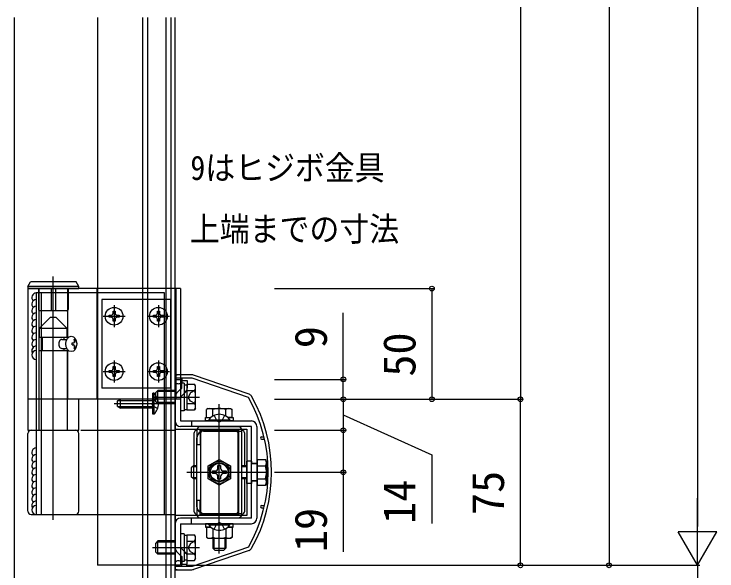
# Model space of a CAD drawing. Units: millimetres, scale not verified. Extents: x -875 to 875, y -1304 to 1298.
# Drawn here: x -616.7 to -299.2, y -63.1 to 188.5 of the extents above; entities that cross this region are included whole.
import ezdxf
from ezdxf.enums import TextEntityAlignment as Align

# ---------------------------------------------------------------- set-up
doc = ezdxf.new("R2010")
doc.units = ezdxf.units.MM
doc.header["$LTSCALE"] = 6
for name, color, linetype in [('0-2_USER1', 3, 'Continuous'), ('0-5_YKK_12', 2, 'Continuous'), ('0-6_YKK_13', 4, 'Continuous'), ('0-8_YKK_D', 6, 'Continuous')]:
    doc.layers.add(name, color=color, linetype=linetype)
doc.styles.add('ＭＳ ゴシック', font='')
doc.styles.get('ＭＳ ゴシック').set_extended_font_data('MS Gothic')

msp = doc.modelspace()

# ---------------------------------------------------------------- linework, layer by layer
at = {"layer": '0-5_YKK_12'}
for p, q in [((-579, 187), (-579, -60.5)), ((-544, -103), (-544, 187)), ((-544, -60.5), (-579, -60.5))]:
    msp.add_line(p, q, dxfattribs=at)
at = {"layer": '0-6_YKK_13'}
for p, q in [((-616.7, 187), (-616.7, -128.5)), ((-558.6, -128.5), (-558.6, 187)), ((-556.3, -128.5), (-556.3, 187)), ((-548, -128.5), (-548, 187)), ((-545.7, -128.5), (-545.7, 187)), ((-599, -40), (-599, 70)), ((-610.5, 65.5), (-609.345, 67.5)), ((-588.655, 67.5), (-609.345, 67.5)), ((-587.5, 65.5), (-588.655, 67.5)), ((-610.5, 65.5), (-610.5, 64.5)), ((-587.5, 65.5), (-610.5, 65.5)), ((-610.5, 64.5), (-610.5, 14.5)), ((-579, 64.5), (-610.5, 64.5)), ((-605.7, 64.5), (-605.7, 55)), ((-605.5, 64.5), (-605.5, 14.5)), ((-600, 64.5), (-600, 54.5)), ((-598, 64.5), (-598, 54.5)), ((-592.5, 64.5), (-592.5, 42.132)), ((-592.3, 64.5), (-592.3, 55)), ((-579.3, 64.5), (-579.3, 14.5)), ((-604.4, 62.5), (-604.4, -37.5)), ((-546, 59.5), (-577, 59.5)), ((-577, 59.5), (-577, 19.5)), ((-546, 59.5), (-546, 19.5)), ((-592.8, 54.5), (-605.2, 54.5)), ((-571.5, 57), (-571.5, 47)), ((-551.5, 57), (-551.5, 47)), ((-605.35, 46.5), (-600.35, 51.5)), ((-597.65, 51.5), (-600.35, 51.5)), ((-592.65, 46.5), (-597.65, 51.5)), ((-576.5, 52), (-566.5, 52)), ((-572.85, 51.55), (-573.75, 51.55)), ((-556.5, 52), (-546.5, 52)), ((-552.85, 51.55), (-553.75, 51.55)), ((-604, 42.5), (-604, 36.5)), ((-595.111, 41.5), (-592.899, 41.5)), ((-594, 41.5), (-594, 42.5)), ((-589.502, 41.6), (-588.908, 41.6)), ((-590.522, 39.92), (-589.928, 39.92)), ((-590.522, 39.08), (-589.928, 39.08)), ((-595.111, 37.5), (-592.899, 37.5)), ((-594, 36.5), (-594, 37.5)), ((-592.5, 36.868), (-592.5, 14.5)), ((-589.502, 37.4), (-588.908, 37.4)), ((-571.5, 32), (-571.5, 22)), ((-551.5, 32), (-551.5, 22)), ((-576.5, 27), (-566.5, 27)), ((-572.85, 26.55), (-573.75, 26.55)), ((-556.5, 27), (-546.5, 27)), ((-552.85, 26.55), (-553.75, 26.55)), ((-544, 25.5), (-543, 25.5)), ((-536.251, 24), (-544, 24)), ((-544, 4.7), (-544, 23.5)), ((-544, 23.5), (-541.5, 23.5)), ((-541.5, 23.5), (-541.5, 4.7)), ((-541, 24), (-541, 22.177)), ((-538.5, 23), (-538.5, 19.5)), ((-510.8, 15.266), (-536.251, 24)), ((-510.491, 16.746), (-535.683, 25.391)), ((-546, 19.5), (-577, 19.5)), ((-541.5, 21.75), (-541.5, 9.25)), ((-539.9, 21.75), (-541.5, 21.75)), ((-539.9, 21.75), (-539.9, 9.25)), ((-539.9, 21.075), (-538.7, 21.075)), ((-538.7, 21.274), (-535.147, 21.274)), ((-534.7, 20.5), (-535.147, 21.274)), ((-534.7, 10.5), (-534.7, 20.5)), ((-554, 7.75), (-554, 17.25)), ((-544, 17.96), (-552.24, 17.96)), ((-551.7, 12.5), (-551.7, 18.5)), ((-541.5, 15.464), (-539.232, 17.732)), ((-538.7, 18.387), (-535.147, 18.387)), ((-610.5, 14.5), (-610.5, 0.5)), ((-570, 13.8), (-568.6, 14.5)), ((-570, 11.2), (-570, 13.8)), ((-554, 13.846), (-569.909, 13.846)), ((-554, 14.5), (-568.6, 14.5)), ((-554.2, 15.5), (-532.948, 15.5)), ((-544, 13.04), (-552.24, 13.04)), ((-550, 12.5), (-571.5, 12.5)), ((-570, 11.2), (-568.6, 10.5)), ((-554, 11.154), (-569.909, 11.154)), ((-539.9, 9.925), (-538.7, 9.925)), ((-538.7, 12.613), (-535.147, 12.613)), ((-534.7, 10.5), (-535.147, 9.726)), ((-529, 10.3), (-529.774, 9.853)), ((-529.774, 6.3), (-529.774, 9.853)), ((-529, 10.3), (-519, 10.3)), ((-526.887, 6.927), (-526.887, 9.853)), ((-524, -55.2), (-524, 12.3)), ((-521.113, 6.927), (-521.113, 9.853)), ((-519, 10.3), (-518.226, 9.853)), ((-518.226, 6.3), (-518.226, 9.853)), ((-553.491, 7.75), (-554, 7.75)), ((-539.9, 9.25), (-541.5, 9.25)), ((-541.5, 4.7), (-509.5, 4.7)), ((-536.62, 4.7), (-536.62, 2.2)), ((-528.75, 5.209), (-528.75, 4.7)), ((-528.75, 4.7), (-519.25, 4.7)), ((-518.226, 6.3), (-520.231, 6.3)), ((-586.5, 0.5), (-544, 0.5)), ((-544, 1), (-511.5, 1)), ((-509.5, 2.2), (-541.5, 2.2)), ((-534.1, 0.6), (-534.1, -5.9)), ((-515.4, 2.1), (-532.6, 2.1)), ((-532.6, 0.6), (-515.4, 0.6)), ((-532.6, -0.302), (-532.6, 0.6)), ((-515.4, 0.5), (-532.6, 0.5)), ((-531.1, 0.1), (-513.9, 0.1)), ((-515.4, 0.6), (-515.4, 0.1)), ((-513.9, -37.6), (-513.9, 0.6)), ((-509.5, -39.2), (-509.5, 2.2)), ((-507, 2.2), (-507, -39.2)), ((-610.5, -36), (-610.5, -1)), ((-587.5, -36), (-587.5, -1)), ((-535.5, -1), (-535.5, -15.5)), ((-534.1, -34.1), (-534.1, -2.9)), ((-532.6, -0.302), (-532.6, -5.9)), ((-532.5, -1), (-532.5, -36)), ((-515.5, -36), (-515.5, -1)), ((-512.5, -15.5), (-512.5, -1)), ((-504.9, -2.5), (-503.795, -2.5)), ((-534.1, -5.9), (-532.6, -5.9)), ((-504.9, -3.5), (-503.563, -3.5)), ((-535.7, -15.5), (-535.7, -21.5)), ((-529, -15.613), (-524, -12.726)), ((-529, -21.387), (-529, -15.613)), ((-524.6, -15.35), (-523.4, -15.35)), ((-524.6, -16.587), (-524.6, -15.35)), ((-524, -12.726), (-519, -15.613)), ((-523.4, -15.35), (-523.4, -16.587)), ((-511.5, -15.5), (-513.9, -15.5)), ((-511.5, -23.5), (-511.5, -13.5)), ((-509.5, -13.5), (-511.5, -13.5)), ((-509.5, -13.5), (-509.5, -14.6)), ((-507, -14.5), (-509.5, -14.5)), ((-506.7, -22.4), (-506.7, -14.6)), ((-506.7, -15.613), (-503.147, -15.613)), ((-502.7, -13.5), (-503.147, -12.726)), ((-502.7, -13.5), (-502.7, -23.5)), ((-538.7, -18.5), (-502.7, -18.5)), ((-534.1, -16.04), (-536.24, -16.04)), ((-527.15, -19.1), (-527.15, -17.9)), ((-527.15, -17.9), (-525.912, -17.9)), ((-522.087, -17.9), (-520.85, -17.9)), ((-520.85, -17.9), (-520.85, -19.1)), ((-511.5, -16.04), (-513.9, -16.04)), ((-534.1, -20.96), (-536.24, -20.96)), ((-535.5, -21.5), (-535.5, -36)), ((-525.912, -19.1), (-527.15, -19.1)), ((-524.6, -21.65), (-524.6, -20.412)), ((-523.4, -21.65), (-524.6, -21.65)), ((-523.4, -20.412), (-523.4, -21.65)), ((-520.85, -19.1), (-522.087, -19.1)), ((-511.5, -20.96), (-513.9, -20.96)), ((-511.5, -21.5), (-513.9, -21.5)), ((-512.5, -36), (-512.5, -21.5)), ((-506.7, -21.387), (-503.147, -21.387)), ((-509.5, -23.5), (-511.5, -23.5)), ((-509.5, -22.4), (-509.5, -23.5)), ((-507, -22.5), (-509.5, -22.5)), ((-506.7, -24.274), (-503.147, -24.274)), ((-502.7, -23.5), (-503.147, -24.274)), ((-534.1, -31.1), (-532.6, -31.1)), ((-534.1, -31.1), (-534.1, -37.6)), ((-504.9, -33.5), (-503.563, -33.5)), ((-504.9, -34.5), (-503.795, -34.5)), ((-609, -37.5), (-586.5, -37.5)), ((-586.5, -37.5), (-544, -37.5)), ((-532.6, -37.5), (-515.4, -37.5)), ((-532.6, -37.6), (-515.4, -37.6)), ((-531.1, -37.1), (-513.9, -37.1)), ((-509.5, -39.2), (-541.5, -39.2)), ((-536.62, -41.7), (-536.62, -39.2)), ((-532.6, -39.1), (-515.4, -39.1)), ((-541.5, -41.7), (-541.5, -60.5)), ((-541.5, -41.7), (-509.5, -41.7)), ((-528.75, -42.209), (-528.75, -41.7)), ((-528.75, -41.7), (-519.25, -41.7)), ((-526.887, -43.927), (-526.887, -47.853)), ((-521.113, -43.927), (-521.113, -47.853)), ((-518.226, -43.3), (-520.231, -43.3)), ((-541.5, -46.25), (-541.5, -58.75)), ((-539.9, -46.25), (-541.5, -46.25)), ((-539.9, -46.25), (-539.9, -58.75)), ((-539.9, -46.925), (-538.7, -46.925)), ((-538.7, -46.726), (-535.147, -46.726)), ((-534.7, -47.5), (-535.147, -46.726)), ((-534.7, -57.5), (-534.7, -47.5)), ((-544, -50.04), (-552.24, -50.04)), ((-551.7, -55.5), (-551.7, -49.5)), ((-538.7, -49.613), (-535.147, -49.613)), ((-526.46, -48.3), (-526.46, -53.24)), ((-521.54, -48.3), (-521.54, -53.24)), ((-554.2, -52.5), (-532.948, -52.5)), ((-541.5, -52.464), (-539.232, -54.732)), ((-510.8, -52.266), (-536.251, -61)), ((-510.491, -53.746), (-535.683, -62.391)), ((-527, -52.7), (-521, -52.7)), ((-544, -54.96), (-552.24, -54.96)), ((-538.7, -55.387), (-535.147, -55.387)), ((-538.5, -60), (-538.5, -56.5)), ((-539.9, -58.75), (-541.5, -58.75)), ((-541, -61), (-541, -59.177)), ((-539.9, -58.075), (-538.7, -58.075)), ((-534.7, -57.5), (-535.147, -58.274)), ((-536.251, -61), (-544, -61)), ((-544, -62.5), (-536.335, -62.5)), ((-543, -62.5), (-544, -62.5))]:
    msp.add_line(p, q, dxfattribs=at)
for points in [[(-610.5, 64.5), (-587.5, 64.5), (-587.5, 65.5)], [(-541.5, 64.5), (-544, 64.5), (-579, 64.5)], [(-543.7, 64.5), (-543.7, 25.5), (-543.7, 14.5)], [(-541.5, 64.5), (-541.5, 25.5), (-541.5, 14.5)], [(-571.95, 53.35), (-571.95, 54.25), (-571.05, 54.25), (-571.05, 53.35)], [(-551.95, 53.35), (-551.95, 54.25), (-551.05, 54.25), (-551.05, 53.35)], [(-573.75, 51.55), (-573.75, 52.45), (-572.85, 52.45)], [(-570.15, 52.45), (-569.25, 52.45), (-569.25, 51.55), (-570.15, 51.55)], [(-553.75, 51.55), (-553.75, 52.45), (-552.85, 52.45)], [(-550.15, 52.45), (-549.25, 52.45), (-549.25, 51.55), (-550.15, 51.55)], [(-571.05, 50.65), (-571.05, 49.75), (-571.95, 49.75), (-571.95, 50.65)], [(-551.05, 50.65), (-551.05, 49.75), (-551.95, 49.75), (-551.95, 50.65)], [(-589.928, 39.92), (-589.812, 39.936), (-589.703, 39.984), (-589.603, 40.062), (-589.518, 40.166), (-589.452, 40.293), (-589.407, 40.439), (-589.386, 40.596), (-589.389, 40.76)], [(-589.389, 38.24), (-589.386, 38.404), (-589.407, 38.561), (-589.452, 38.707), (-589.518, 38.834), (-589.603, 38.938), (-589.703, 39.016), (-589.812, 39.064), (-589.928, 39.08)], [(-588.42, 38.987), (-588.481, 38.938), (-588.576, 38.834), (-588.658, 38.707), (-588.722, 38.561), (-588.769, 38.404), (-588.796, 38.24)], [(-588.795, 40.76), (-588.769, 40.596), (-588.722, 40.439), (-588.658, 40.293), (-588.576, 40.166), (-588.481, 40.062), (-588.42, 40.013)], [(-605.35, 0.5), (-605.35, 36.5), (-592.65, 36.5), (-592.65, 0.5)], [(-571.95, 28.35), (-571.95, 29.25), (-571.05, 29.25), (-571.05, 28.35)], [(-551.95, 28.35), (-551.95, 29.25), (-551.05, 29.25), (-551.05, 28.35)], [(-573.75, 26.55), (-573.75, 27.45), (-572.85, 27.45)], [(-571.05, 25.65), (-571.05, 24.75), (-571.95, 24.75), (-571.95, 25.65)], [(-570.15, 27.45), (-569.25, 27.45), (-569.25, 26.55), (-570.15, 26.55)], [(-553.75, 26.55), (-553.75, 27.45), (-552.85, 27.45)], [(-551.05, 25.65), (-551.05, 24.75), (-551.95, 24.75), (-551.95, 25.65)], [(-550.15, 27.45), (-549.25, 27.45), (-549.25, 26.55), (-550.15, 26.55)], [(-536.335, 25.5), (-544, 25.5), (-544, -62.5)], [(-541, 19.5), (-541, 23), (-538.5, 23)], [(-543.268, 17.232), (-541.5, 19), (-541, 19.5)], [(-538.7, 21.274), (-538.7, 9.726), (-535.147, 9.726)], [(-553.491, 7.75), (-553.491, 17.25), (-554, 17.25)], [(-544, 18.5), (-551.7, 18.5), (-552.7, 17.5)], [(-544, 12.5), (-551.7, 12.5), (-552.7, 13.5), (-552.7, 17.5)], [(-534.7, 18.549), (-537.055, 17.4), (-538.066, 15.5)], [(-610.5, 0.5), (-587.5, 0.5), (-587.5, 14.5)], [(-541.5, 14.5), (-579, 14.5), (-610.5, 14.5)], [(-554, 10.5), (-568.6, 10.5), (-568.6, 14.5)], [(-551.857, 14.65), (-553.917, 13.645), (-554.526, 12.5)], [(-534.7, 12.451), (-537.055, 13.6), (-538.066, 15.5)], [(-551.857, 10.35), (-553.917, 11.355), (-554.526, 12.5)], [(-526.35, 7.2), (-525.145, 4.73), (-524, 4.121)], [(-521.65, 7.2), (-522.855, 4.73), (-524, 4.121)], [(-530.25, 4.7), (-530.25, 6.3), (-527.769, 6.3)], [(-520.231, 6.3), (-517.75, 6.3), (-517.75, 4.7), (-530.25, 4.7)], [(-528.75, 5.209), (-519.25, 5.209), (-519.25, 4.7)], [(-511.5, 1), (-511.5, -38), (-544, -38)], [(-515.4, 0.1), (-515.4, -37.1), (-515.4, -37.6)], [(-534.1, -15.5), (-535.7, -15.5), (-536.7, -16.5), (-536.7, -20.5)], [(-519, -15.613), (-519, -21.387), (-524, -24.274), (-529, -21.387)], [(-506.7, -14.6), (-507, -14.6), (-509.5, -14.6)], [(-506.7, -24.274), (-506.7, -12.726), (-503.147, -12.726)], [(-534.1, -21.5), (-535.7, -21.5), (-536.7, -20.5)], [(-506.7, -22.4), (-507, -22.4), (-509.5, -22.4)], [(-532.6, -37.6), (-532.6, -36.698), (-532.6, -31.1)], [(-526.35, -44.2), (-525.145, -41.73), (-524, -41.121)], [(-521.65, -44.2), (-522.855, -41.73), (-524, -41.121)], [(-541.5, -60.5), (-544, -60.5), (-544, -41.7)], [(-530.25, -41.7), (-530.25, -43.3), (-527.769, -43.3)], [(-520.231, -43.3), (-517.75, -43.3), (-517.75, -41.7), (-530.25, -41.7)], [(-527.769, -43.3), (-529.774, -43.3), (-529.774, -47.853), (-529, -48.3), (-519, -48.3)], [(-528.75, -42.209), (-519.25, -42.209), (-519.25, -41.7)], [(-518.226, -43.3), (-518.226, -47.853), (-519, -48.3)], [(-538.7, -46.726), (-538.7, -58.274), (-535.147, -58.274)], [(-544, -49.5), (-551.7, -49.5), (-552.7, -50.5)], [(-544, -55.5), (-551.7, -55.5), (-552.7, -54.5), (-552.7, -50.5)], [(-534.7, -49.451), (-537.055, -50.6), (-538.066, -52.5)], [(-527, -48.3), (-527, -52.7), (-526, -53.7), (-522, -53.7)], [(-521, -48.3), (-521, -52.7), (-522, -53.7)], [(-534.7, -55.549), (-537.055, -54.4), (-538.066, -52.5)], [(-543.268, -54.232), (-541.5, -56), (-541, -56.5)], [(-541, -56.5), (-541, -60), (-538.5, -60)]]:
    msp.add_lwpolyline(points, dxfattribs=at)
for points in [[(-548.7, -37.5), (-548.7, 62.5), (-606.7, 62.5), (-606.7, -37.5)], [(-592.65, 42.5), (-592.65, 46.5), (-605.35, 46.5), (-605.35, 42.5)]]:
    msp.add_lwpolyline(points, close=True, dxfattribs=at)
for centre, radius in [((-571.5, 52), 4), ((-551.5, 52), 4), ((-571.5, 27), 4), ((-551.5, 27), 4), ((-524, -18.5), 5), ((-524, -18.5), 4.3), ((-524, -18.5), 4)]:
    msp.add_circle(centre, radius, dxfattribs=at)
for centre, radius, start, end in [((-606.7, 60.5), 2, 90, 228.59038), ((-606.7, 57.5), 2, 90, 228.59038), ((-606.7, 54.5), 2, 90, 228.59038), ((-605.2, 55), 0.5, 180, 270), ((-592.8, 55), 0.5, 270, 0), ((-606.7, 51.5), 2, 90, 228.59038), ((-572.85, 53.35), 0.9, 270, 0), ((-572.85, 50.65), 0.9, 0, 90), ((-570.15, 53.35), 0.9, 180, 270), ((-570.15, 50.65), 0.9, 90, 180), ((-552.85, 53.35), 0.9, 270, 0), ((-552.85, 50.65), 0.9, 0, 90), ((-550.15, 53.35), 0.9, 180, 270), ((-550.15, 50.65), 0.9, 90, 180), ((-606.7, 48.5), 2, 90, 228.59038), ((-606.7, 45.5), 2, 90, 228.59038), ((-606.7, 42.5), 2, 90, 228.59038), ((-606.7, 39.5), 2, 90, 228.59038), ((-606.7, 36.5), 2, 90, 210), ((-606.7, 34.5), 2, 90, 270), ((-572.85, 28.35), 0.9, 270, 0), ((-572.85, 25.65), 0.9, 0, 90), ((-570.15, 28.35), 0.9, 180, 270), ((-570.15, 25.65), 0.9, 90, 180), ((-552.85, 28.35), 0.9, 270, 0), ((-552.85, 25.65), 0.9, 0, 90), ((-550.15, 28.35), 0.9, 180, 270), ((-550.15, 25.65), 0.9, 90, 180), ((-536.335, 23.5), 2, 70.98912, 90), ((-542.5, 23.5), 2, 221.40962, 318.59038), ((-541, 19.5), 2.5, 315, 0), ((-537.256, 19.83), 2.556, 325.61575, 34.38425), ((-558.161, 12.5), 6.661, 314.51496, 45.48504), ((-541.5, 15.464), 2.5, 135, 180), ((-544.253, 15.5), 9.553, 342.41205, 17.58795), ((-511.142, 14.855), 2, 29.37405, 70.98912), ((-570.4, -18.5), 68.5, 330.46678, 29.53322), ((-570.4, -18.5), 70, 330.62595, 29.37405), ((-537.256, 11.17), 2.556, 325.61575, 34.38425), ((-528.33, 7.744), 2.556, 55.61575, 124.38425), ((-524, 0.747), 9.553, 72.41205, 107.58795), ((-519.67, 7.744), 2.556, 55.61575, 124.38425), ((-524, 1.926), 5.774, 34.65097, 145.34903), ((-541.5, 4.7), 2.5, 180, 270), ((-509.5, 2.2), 2.5, 0, 90), ((-609, -1), 1.5, 90, 180), ((-589, -1), 1.5, 0, 90), ((-534, -1), 1.5, 93.82255, 180), ((-532.6, 0.6), 1.5, 90, 180), ((-531.1, -2.9), 3, 90, 180), ((-531, -1), 1.5, 90, 180), ((-517, -1), 1.5, 0, 90), ((-515.4, 0.6), 1.5, 0, 90), ((-514, -1), 1.5, 0, 86.17745), ((-504.9, -3), 0.5, 90, 270), ((-606.7, -9.5), 2, 90, 228.59038), ((-606.7, -12.5), 2, 90, 228.59038), ((-606.7, -15.5), 2, 90, 228.59038), ((-505.256, -14.17), 2.556, 325.61575, 34.38425), ((-512.253, -18.5), 9.553, 342.41205, 17.58795), ((-606.7, -18.5), 2, 90, 228.59038), ((-525.912, -16.587), 1.312, 270, 0), ((-522.087, -16.587), 1.312, 180, 270), ((-606.7, -21.5), 2, 90, 228.59038), ((-525.912, -20.412), 1.312, 0, 90), ((-522.087, -20.412), 1.312, 90, 180), ((-505.256, -22.83), 2.556, 325.61575, 34.38425), ((-606.7, -24.5), 2, 90, 228.59038), ((-606.7, -27.5), 2, 90, 228.59038), ((-606.7, -30.5), 2, 90, 228.59038), ((-606.7, -33.5), 2, 90, 210), ((-606.7, -35.5), 2, 90, 270), ((-531.1, -34.1), 3, 180, 270), ((-504.9, -34), 0.5, 90, 270), ((-609, -36), 1.5, 180, 270), ((-589, -36), 1.5, 270, 0), ((-534, -36), 1.5, 180, 266.17745), ((-532.6, -37.6), 1.5, 180, 270), ((-531, -36), 1.5, 180, 270), ((-517, -36), 1.5, 270, 0), ((-515.4, -37.6), 1.5, 270, 0), ((-514, -36), 1.5, 273.82255, 0), ((-541.5, -41.7), 2.5, 90, 180), ((-509.5, -39.2), 2.5, 270, 0), ((-524, -38.926), 5.774, 214.65097, 325.34903), ((-537.256, -48.17), 2.556, 325.61575, 34.38425), ((-544.253, -52.5), 9.553, 342.41205, 17.58795), ((-528.33, -45.744), 2.556, 235.61575, 304.38425), ((-524, -38.747), 9.553, 252.41205, 287.58795), ((-519.67, -45.744), 2.556, 235.61575, 304.38425), ((-541.5, -52.464), 2.5, 180, 225), ((-511.142, -51.855), 2, 289.01088, 330.62595), ((-541, -56.5), 2.5, 0, 45), ((-537.256, -56.83), 2.556, 325.61575, 34.38425), ((-542.5, -60.5), 2, 41.40962, 138.59038), ((-536.335, -60.5), 2, 270, 289.01088)]:
    msp.add_arc(centre, radius, start, end, dxfattribs=at)
for centre, major_axis, start_param, end_param in [((-595.111, 39.5), (0, 2), 0, 3.1415927), ((-595.691, 39.5), (0, -9), 1.7112577, 1.8063006), ((-595.097, 39.5), (0, -9), 1.7112577, 1.8063006), ((-596.879, 39.5), (0, -9), 1.5241127, 1.6174799), ((-595.691, 39.5), (0, -9), 1.3352921, 1.4303349), ((-595.097, 39.5), (0, -9), 1.3352921, 1.4303349)]:
    msp.add_ellipse(centre, major_axis=major_axis, ratio=0.707107, start_param=start_param, end_param=end_param, dxfattribs=at)
msp.add_ellipse((-590.868, 39.5), major_axis=(0, -3.5), ratio=0.707107, dxfattribs=at)
at = {"layer": '0-8_YKK_D'}
for p, q in [((-308, 822), (-308, -43)), ((-388, 714.5), (-388, 14.5)), ((-348, 519.5), (-348, -60.5)), ((-499, 64.5), (-427, 64.5)), ((-428, 64.5), (-428, 14.5)), ((-499, 23.5), (-467, 23.5)), ((-499, 14.5), (-387, 14.5)), ((-499, 14.5), (-427, 14.5)), ((-499, 14.5), (-387, 14.5)), ((-499, 14.5), (-467, 14.5)), ((-499, 14.5), (-467, 14.5)), ((-468, 14.5), (-468, 0.5)), ((-388, -60.5), (-388, 14.5)), ((-499, 0.5), (-467, 0.5)), ((-499, 0.5), (-467, 0.5)), ((-499, -18.5), (-467, -18.5)), ((-308, -60.5), (-308, -30.189)), ((-308, -60.5), (-316.75, -45.345)), ((-299.25, -45.345), (-316.75, -45.345)), ((-308, -60.5), (-299.25, -45.345)), ((-539, -60.5), (-307, -60.5)), ((-499, -60.5), (-307, -60.5)), ((-499, -60.5), (-387, -60.5)), ((-499, -60.5), (-347, -60.5)), ((-308, -60.5), (-308, -140.5))]:
    msp.add_line(p, q, dxfattribs=at)
for points in [[(-468, 14.5), (-468, 23.5), (-468, 53.515)], [(-468, 7.5), (-428, -10.582), (-428, -41.695)], [(-468, 0.5), (-468, -18.5), (-468, -54.449)]]:
    msp.add_lwpolyline(points, dxfattribs=at)
for centre in [(-428, 64.5), (-468, 23.5), (-468, 14.5), (-468, 14.5), (-428, 14.5), (-388, 14.5), (-388, 14.5), (-468, 0.5), (-468, 0.5), (-468, -18.5), (-388, -60.5), (-348, -60.5)]:
    msp.add_circle(centre, 1.075, dxfattribs=at)

# ---------------------------------------------------------------- texts
at = {"layer": '0-2_USER1', "style": 'ＭＳ ゴシック', "width": 0.9}
for s, p in [('9はヒジボ金具', (-537.074, 110.261)), ('上端までの寸法', (-537.304, 82.619))]:
    msp.add_text(s, height=11, dxfattribs=at).set_placement(p, align=Align.BOTTOM_LEFT)
at = {"layer": '0-8_YKK_D', "style": 'ＭＳ ゴシック'}
for s, p in [('9', (-471, 37.561)), ('50', (-431, 24.727)), ('75', (-391, -37.773)), ('14', (-431, -41.763)), ('19', (-471, -54.517))]:
    msp.add_text(s, height=14.66, rotation=90, dxfattribs=at).set_placement(p, align=Align.BOTTOM_LEFT)

doc.saveas('drawing.dxf')
